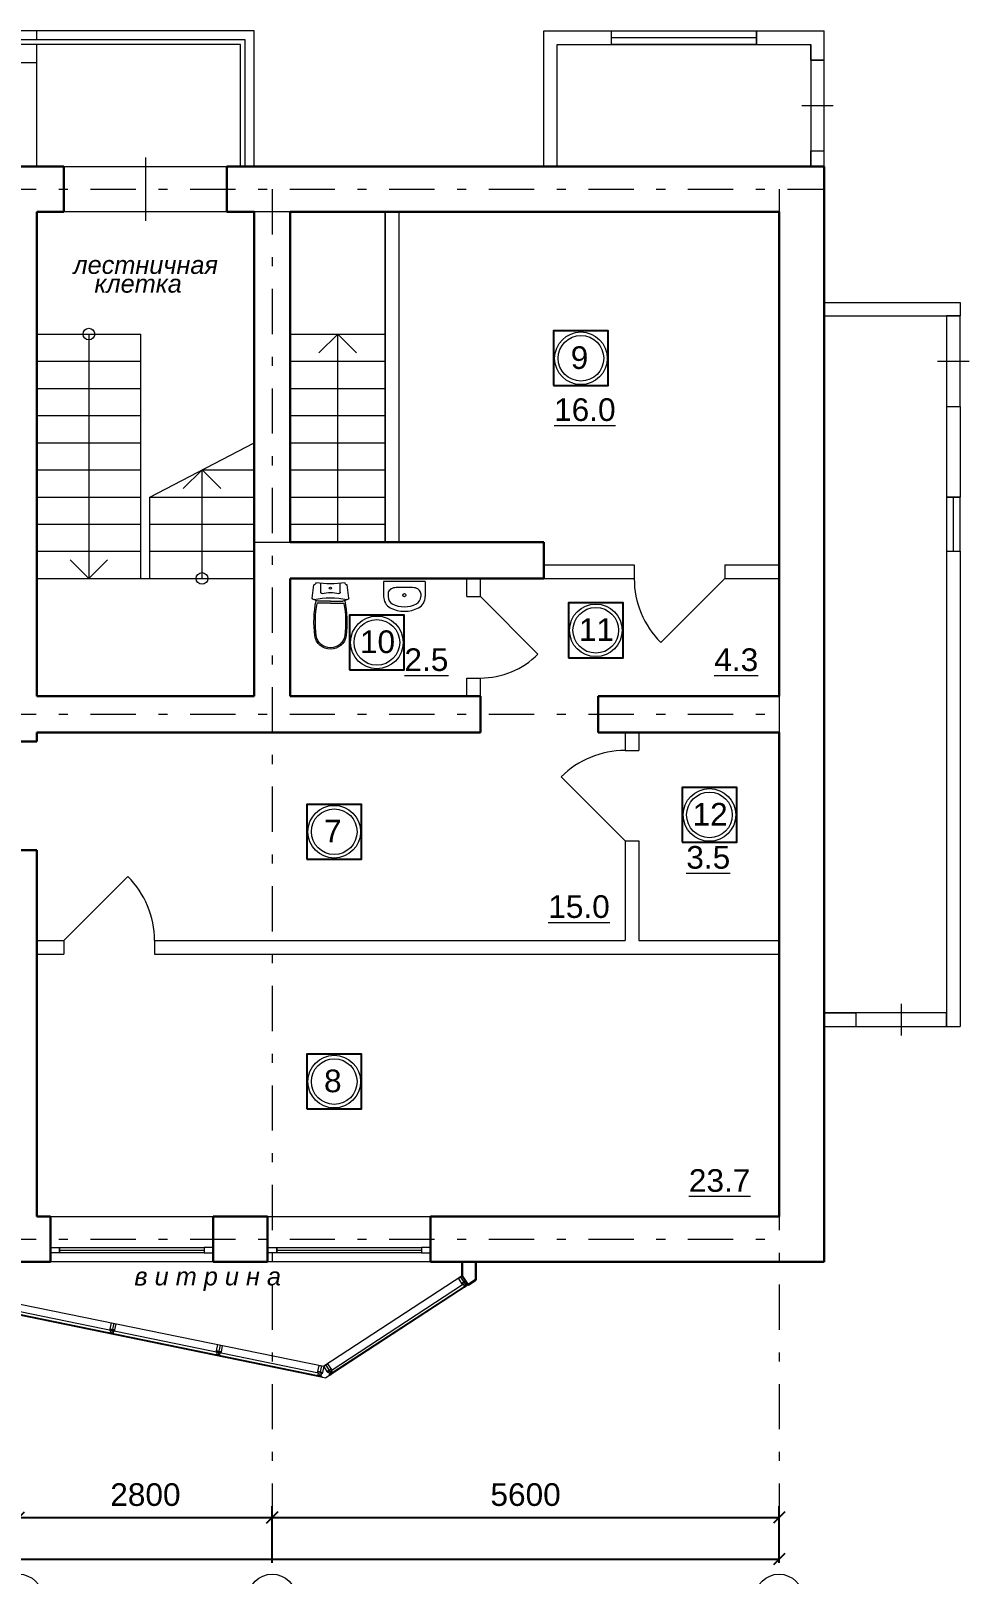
# Model space of a CAD drawing. Header units: metres. Extents: x 0 to 61, y 0.1 to 27.3.
# Drawn here: x 41.71 to 52.08, y 10.27 to 27.32 of the extents above; entities that cross this region are included whole.
import ezdxf
from ezdxf.enums import TextEntityAlignment as Align

# ---------------------------------------------------------------- set-up
doc = ezdxf.new("R2010")
doc.units = ezdxf.units.M
doc.header["$MEASUREMENT"] = 0
doc.linetypes.add('( Dashdot )', pattern=[1.001, 0.5, -0.25, 0.001, -0.25])
doc.layers.add('YOLO_TABLE', color=1, linetype='Continuous')
doc.styles.get("Standard").update_dxf_attribs({"font": 'times.ttf'})
doc.styles.add('Style-Arial', font='arial.ttf')
doc.styles.add('Style-Arial IF', font='')
doc.styles.get('Style-Arial IF').set_extended_font_data('Arial', italic=True)
doc.dimstyles.get("Standard").update_dxf_attribs({"dimtxt": 0.18, "dimasz": 0.18, "dimexe": 0.18, "dimexo": 0.0625, "dimgap": 0.09, "dimtad": 0, "dimtih": 1, "dimtoh": 1, "dimdec": 4, "dimzin": 0, "dimdsep": 46, "dimtxsty": 'STANDARD', "dimcen": 0.09, "dimadec": 0, "dimazin": 0, "dimtfac": 1, "dimtdec": 4, "dimtofl": 0, "dimtmove": 0, "dimatfit": 3, "dimfxl": 1, "dimtolj": 1, "dimtzin": 0, "dimarcsym": 0})

# ---------------------------------------------------------------- blocks, each defined once
blk = doc.blocks.new('SINK10')
at = {"color": 252, "linetype": 'Continuous', "lineweight": 13}
for p, q in [((-23, 0), (-23, -16.8)), ((23, 0), (-23, 0)), ((23, 0), (23, -16.8)), ((-17.9, -12.3), (-18, -13.4)), ((-18, -13.4), (-18, -16.8)), ((-17.5, -11.2), (-17.9, -12.3)), ((-16.8, -10.1), (-17.5, -11.2)), ((-15.9, -9.2), (-16.8, -10.1)), ((-14.8, -8.3), (-15.9, -9.2)), ((-13.6, -7.7), (-14.8, -8.3)), ((-12.2, -7.2), (-13.6, -7.7)), ((-10.7, -6.9), (-12.2, -7.2)), ((-9.1, -6.8), (-10.7, -6.9)), ((-9.1, -6.8), (-9.1, -6.8)), ((9.1, -6.8), (-9.1, -6.8)), ((9.1, -6.8), (9.1, -6.8)), ((10.7, -6.9), (9.1, -6.8)), ((12.2, -7.2), (10.7, -6.9)), ((13.6, -7.7), (12.2, -7.2)), ((14.8, -8.3), (13.6, -7.7)), ((15.9, -9.2), (14.8, -8.3)), ((16.8, -10.1), (15.9, -9.2)), ((17.5, -11.2), (16.8, -10.1)), ((17.9, -12.3), (17.5, -11.2)), ((18, -13.4), (17.9, -12.3)), ((18, -13.4), (18, -16.8))]:
    blk.add_line(p, q, dxfattribs=at)
for centre, radius, start, end in [((-9.1, -16.8), 13.9, 180, 241.5254), ((-9.1, -16.8), 8.89, 180, 241.5254), ((0, -15.2), 1.75, 0, 360), ((9.1, -16.8), 8.89, 298.4746, 360), ((9.1, -16.8), 13.9, 298.4746, 360), ((0, 0), 33, 241.5254, 298.4746), ((0, 0), 28, 241.5254, 298.4746)]:
    blk.add_arc(centre, radius, start, end, dxfattribs=at)
blk = doc.blocks.new('ун2')
at = {"color": 252, "linetype": 'Continuous', "lineweight": 13}
for p, q in [((-0.131, -0.114), (-0.131, 0.006)), ((0.131, -0.114), (0.131, 0.006)), ((-0.25, -0.194), (-0.229, -0.012)), ((0.25, -0.194), (0.229, -0.012)), ((0, -0.266), (-0.184, -0.266)), ((0, -0.235), (-0.168, -0.235)), ((0, -0.235), (0.168, -0.235)), ((0, -0.266), (0.184, -0.266))]:
    blk.add_line(p, q, dxfattribs=at)
at = {"color": 252, "linetype": 'Continuous', "lineweight": 13, "extrusion": (0, 0, -1)}
blk.add_circle((0, -0.058), 0.0157, dxfattribs=at)
at = {"color": 252, "linetype": 'Continuous', "lineweight": 13}
for centre, radius, start, end in [((-0.225, 0.014), 0.0259, 262.0147, 1.5137), ((0, 1.373), 1.373, 261.6431, 278.3569), ((0.225, 0.014), 0.0258, 178.1572, 278.1058), ((-0.226, -0.192), 0.0242, 185.3126, 270.5398), ((0, -1.267), 1.076, 77.8721, 102.1279), ((-0.115, -0.115), 0.0166, 175.2998, 270.088), ((0, -0.594), 0.477, 76.0614, 103.9386), ((0.115, -0.115), 0.0166, 269.912, 4.7002), ((0.226, -0.192), 0.0242, 269.4602, 354.6874), ((1.292, -0.524), 1.518, 168.8327, 186.9654), ((-0.169, -0.152), 0.0829, 229.7034, 270.7895), ((1.29, -0.524), 1.497, 170.087, 187.0749), ((0.169, -0.152), 0.0829, 269.2105, 310.2966), ((-1.29, -0.524), 1.497, 352.9251, 9.913), ((-1.292, -0.524), 1.518, 353.0346, 11.1673), ((0, -0.679), 0.217, 187.7539, 269.9084), ((0, -0.679), 0.198, 188.5249, 269.9084), ((0, -0.679), 0.198, 270.0916, 351.4751), ((0, -0.679), 0.217, 270.0916, 352.2461)]:
    blk.add_arc(centre, radius, start, end, dxfattribs=at)
blk = doc.blocks.new('_Oblique')
at = {"color": 0, "linetype": 'ByBlock', "lineweight": -2}
blk.add_line((0.5, 0.5), (-0.5, -0.5), dxfattribs=at)
blk = doc.blocks.new('*D1204')
at = {"color": 0, "linetype": 'Continuous', "lineweight": -2, "transparency": 16777216}
for p, q in [((41.576, 10.391), (41.576, 11.016)), ((44.376, 10.391), (44.376, 11.016)), ((41.576, 10.891), (44.376, 10.891))]:
    blk.add_line(p, q, dxfattribs=at)
at = {"layer": 'Defpoints', "color": 0, "linetype": 'Continuous', "lineweight": 13, "transparency": 16777216}
for p in [(44.376, 10.891), (41.576, 10.266), (44.376, 10.266)]:
    blk.add_point(p, dxfattribs=at)
at = {"color": 0, "linetype": 'Continuous', "lineweight": -2, "transparency": 16777216, "xscale": 0.125, "yscale": 0.125, "zscale": 0.125, "rotation": 180}
blk.add_blockref('_Oblique', (41.576, 10.891), dxfattribs=at)
at = {"color": 0, "linetype": 'Continuous', "lineweight": -2, "transparency": 16777216, "xscale": 0.125, "yscale": 0.125, "zscale": 0.125}
blk.add_blockref('_Oblique', (44.376, 10.891), dxfattribs=at)
at = {"color": 0, "linetype": 'Continuous', "lineweight": 0, "transparency": 16777216, "insert": (42.976, 11.143), "char_height": 0.25, "attachment_point": 5, "style": 'Style-Arial'}
blk.add_mtext('\\A1;2800', dxfattribs=at)
blk = doc.blocks.new('*D1205')
at = {"color": 0, "linetype": 'Continuous', "lineweight": -2, "transparency": 16777216}
for p, q in [((44.376, 10.391), (44.376, 11.016)), ((49.976, 10.391), (49.976, 11.016)), ((44.376, 10.891), (49.976, 10.891))]:
    blk.add_line(p, q, dxfattribs=at)
at = {"layer": 'Defpoints', "color": 0, "linetype": 'Continuous', "lineweight": 13, "transparency": 16777216}
for p in [(49.976, 10.891), (44.376, 10.266), (49.976, 10.266)]:
    blk.add_point(p, dxfattribs=at)
at = {"color": 0, "linetype": 'Continuous', "lineweight": -2, "transparency": 16777216, "xscale": 0.125, "yscale": 0.125, "zscale": 0.125, "rotation": 180}
blk.add_blockref('_Oblique', (44.376, 10.891), dxfattribs=at)
at = {"color": 0, "linetype": 'Continuous', "lineweight": -2, "transparency": 16777216, "xscale": 0.125, "yscale": 0.125, "zscale": 0.125}
blk.add_blockref('_Oblique', (49.976, 10.891), dxfattribs=at)
at = {"color": 0, "linetype": 'Continuous', "lineweight": 0, "transparency": 16777216, "insert": (47.176, 11.143), "char_height": 0.25, "attachment_point": 5, "style": 'Style-Arial'}
blk.add_mtext('\\A1;5600', dxfattribs=at)
blk = doc.blocks.new('*D1207')
at = {"color": 0, "linetype": 'Continuous', "lineweight": -2, "transparency": 16777216}
for p, q in [((5.776, 10.391), (5.776, 10.558)), ((5.776, 10.433), (49.976, 10.433)), ((49.976, 10.391), (49.976, 10.558))]:
    blk.add_line(p, q, dxfattribs=at)
at = {"layer": 'Defpoints', "color": 0, "linetype": 'Continuous', "lineweight": 13, "transparency": 16777216}
for p in [(49.976, 10.433), (5.776, 10.266), (49.976, 10.266)]:
    blk.add_point(p, dxfattribs=at)
at = {"color": 0, "linetype": 'Continuous', "lineweight": -2, "transparency": 16777216, "xscale": 0.125, "yscale": 0.125, "zscale": 0.125, "rotation": 180}
blk.add_blockref('_Oblique', (5.776, 10.433), dxfattribs=at)
at = {"color": 0, "linetype": 'Continuous', "lineweight": -2, "transparency": 16777216, "xscale": 0.125, "yscale": 0.125, "zscale": 0.125}
blk.add_blockref('_Oblique', (49.976, 10.433), dxfattribs=at)
at = {"color": 0, "linetype": 'Continuous', "lineweight": 0, "transparency": 16777216, "insert": (27.876, 10.685), "char_height": 0.25, "attachment_point": 5, "style": 'Style-Arial'}
blk.add_mtext('\\A1;44200', dxfattribs=at)

msp = doc.modelspace()

# ---------------------------------------------------------------- linework, layer by layer
at = {"lineweight": 13}
for p, q in [((44.17617941, 27.31594903), (39.07617941, 27.31594903)), ((41.77617941, 27.21594903), (41.77617941, 27.31594903)), ((44.17617941, 25.81594903), (44.17617941, 27.31594903)), ((47.37617941, 25.81594903), (47.37617941, 27.31594903)), ((47.37617941, 27.31594903), (48.12617941, 27.31594903)), ((49.72617941, 27.31594903), (50.47617941, 27.31594903)), ((50.47617941, 26.99094903), (50.47617941, 27.31594903)), ((44.07617941, 27.21594903), (39.17617941, 27.21594903)), ((44.02617941, 27.16594903), (39.17617941, 27.16594903)), ((41.77617941, 25.81594903), (41.77617941, 27.16594903)), ((44.02617941, 25.81594903), (44.02617941, 27.16594903)), ((44.07617941, 25.81594903), (44.07617941, 27.21594903)), ((39.07617941, 26.96594903), (41.77617941, 26.96594903)), ((50.47617941, 25.81594903), (50.47617941, 25.99094903)), ((45.62617941, 25.31594903), (45.62617941, 21.66594903)), ((45.77617941, 25.31594903), (45.77617941, 21.66594903)), ((50.47617941, 24.31594903), (51.97617941, 24.31594903)), ((51.97617941, 24.31594903), (51.97617941, 24.16594903)), ((41.77617941, 23.96594903), (42.92617941, 23.96594903)), ((42.92617941, 21.26594903), (42.92617941, 23.96594903)), ((51.97617941, 23.16594903), (51.97617941, 22.16594903)), ((43.02617941, 21.26594903), (43.02617941, 22.16594903)), ((51.97617941, 21.56594903), (51.97617941, 16.31594903)), ((47.37617941, 21.41594903), (48.37617941, 21.41594903)), ((48.37617941, 21.41594903), (48.37617941, 21.26594903)), ((49.37617941, 21.41594903), (49.37617941, 21.26594903)), ((49.37617941, 21.41594903), (49.97617941, 21.41594903)), ((41.77617941, 21.26594903), (44.17617941, 21.26594903)), ((46.52617941, 21.06594903), (46.52617941, 21.26594903)), ((46.67617941, 21.06594903), (46.67617941, 21.26594903)), ((47.37617941, 21.26594903), (48.37617941, 21.26594903)), ((49.37617941, 21.26594903), (48.66907263, 20.55884225)), ((49.37617941, 21.26594903), (49.97617941, 21.26594903)), ((46.52617941, 21.06594903), (46.67617941, 21.06594903)), ((46.67617941, 21.06594903), (47.31257551, 20.42955293)), ((46.52617941, 19.96594903), (46.52617941, 20.16594903)), ((46.52617941, 20.16594903), (46.67617941, 20.16594903)), ((46.67617941, 19.96594903), (46.67617941, 20.16594903)), ((48.27617941, 19.56594903), (48.27617941, 19.36594903)), ((48.42617941, 19.56594903), (48.42617941, 19.36594903)), ((48.27617941, 19.36594903), (48.42617941, 19.36594903)), ((48.27617941, 18.36594903), (47.56907263, 19.07305581)), ((48.27617941, 18.36594903), (48.42617941, 18.36594903)), ((48.27617941, 18.36594903), (48.27617941, 17.26594903)), ((48.42617941, 18.36594903), (48.42617941, 17.26594903)), ((42.07617941, 17.26594903), (42.78328619, 17.97305581)), ((41.77617941, 17.26594903), (42.07617941, 17.26594903)), ((42.07617941, 17.26594903), (42.07617941, 17.11594903)), ((43.07617941, 17.26594903), (43.07617941, 17.11594903)), ((43.07617941, 17.26594903), (48.27617941, 17.26594903)), ((48.42617941, 17.26594903), (49.97617941, 17.26594903)), ((41.77617941, 17.11594903), (42.07617941, 17.11594903)), ((43.07617941, 17.11594903), (49.97617941, 17.11594903)), ((50.47617941, 16.31594903), (50.82617941, 16.31594903)), ((46.47683249, 13.56172565), (44.94605099, 12.5617837)), ((46.62617941, 13.51594903), (44.97033192, 12.43431108)), ((41.40117941, 13.16594903), (44.97033192, 12.43431108)), ((41.4133522, 13.28594903), (44.94605099, 12.5617837))]:
    msp.add_line(p, q, dxfattribs=at)
at = {"color": 7, "lineweight": 13}
for p, q in [((48.12617941, 27.16594903), (48.12617941, 27.31594903)), ((49.72617941, 27.16594903), (49.72617941, 27.31594903)), ((47.52617941, 27.16594903), (48.12617941, 27.16594903)), ((47.52617941, 25.81594903), (47.52617941, 27.16594903)), ((49.72617941, 27.16594903), (50.32617941, 27.16594903)), ((50.32617941, 26.99094903), (50.32617941, 27.16594903)), ((50.32617941, 26.99094903), (50.47617941, 26.99094903)), ((50.32617941, 25.81594903), (50.32617941, 25.99094903)), ((50.32617941, 25.99094903), (50.47617941, 25.99094903)), ((50.47617941, 24.16594903), (51.97617941, 24.16594903)), ((44.57617941, 23.96594903), (45.62617941, 23.96594903)), ((51.82617941, 23.16594903), (51.82617941, 22.16594903)), ((51.82617941, 23.16594903), (51.97617941, 23.16594903)), ((51.82617941, 22.16594903), (51.97617941, 22.16594903)), ((51.82617941, 21.56594903), (51.97617941, 21.56594903)), ((51.82617941, 21.56594903), (51.82617941, 16.31594903)), ((50.47617941, 16.46594903), (50.82617941, 16.46594903)), ((50.82617941, 16.46594903), (50.82617941, 16.31594903)), ((51.82617941, 16.31594903), (51.97617941, 16.31594903))]:
    msp.add_line(p, q, dxfattribs=at)
at = {"color": 7, "lineweight": 0}
for p, q in [((48.12617941, 27.24094903), (49.72617941, 27.24094903)), ((50.22617941, 26.49094903), (50.57468726, 26.49094903)), ((44.57617941, 23.66594903), (45.62617941, 23.66594903)), ((51.72617941, 23.66594903), (52.07617941, 23.66594903)), ((44.57617941, 23.36594903), (45.62617941, 23.36594903)), ((44.57617941, 23.06594903), (45.62617941, 23.06594903)), ((44.57617941, 22.76594903), (45.62617941, 22.76594903)), ((44.57617941, 22.46594903), (45.62617941, 22.46594903)), ((44.57617941, 22.16594903), (45.62617941, 22.16594903)), ((51.90117941, 22.16594903), (51.90117941, 21.56594903)), ((44.57617941, 21.86594903), (45.62617941, 21.86594903)), ((51.32617941, 16.56594903), (51.32617941, 16.21594903))]:
    msp.add_line(p, q, dxfattribs=at)
at = {"lineweight": 30}
for p, q in [((40.77617941, 25.81594903), (42.07617941, 25.81594903)), ((42.07617941, 25.81594903), (42.07617941, 25.31594903)), ((43.87617941, 25.81594903), (43.87617941, 25.31594903)), ((43.87617941, 25.81594903), (50.47617941, 25.81594903)), ((50.47617941, 25.81594903), (50.47617941, 13.71594903)), ((41.77617941, 19.96594903), (41.77617941, 25.31594903)), ((41.77617941, 25.31594903), (42.07617941, 25.31594903)), ((44.17617941, 25.31594903), (43.87617941, 25.31594903)), ((44.17617941, 19.96594903), (44.17617941, 25.31594903)), ((44.57617941, 25.31594903), (49.97617941, 25.31594903)), ((44.57617941, 21.66594903), (44.57617941, 25.31594903)), ((49.97617941, 25.31594903), (49.97617941, 19.96594903)), ((44.57617941, 21.66594903), (47.37617941, 21.66594903)), ((47.37617941, 21.26594903), (47.37617941, 21.66594903)), ((44.57617941, 19.96594903), (44.57617941, 21.26594903)), ((44.57617941, 21.26594903), (47.37617941, 21.26594903)), ((41.77617941, 19.96594903), (44.17617941, 19.96594903)), ((44.57617941, 19.96594903), (46.67617941, 19.96594903)), ((46.67617941, 19.96594903), (46.67617941, 19.56594903)), ((47.97617941, 19.96594903), (47.97617941, 19.56594903)), ((47.97617941, 19.96594903), (49.97617941, 19.96594903)), ((41.37617941, 19.46594903), (41.77617941, 19.46594903)), ((41.77617941, 19.56594903), (41.77617941, 19.46594903)), ((41.77617941, 19.56594903), (46.67617941, 19.56594903)), ((47.97617941, 19.56594903), (49.97617941, 19.56594903)), ((49.97617941, 19.56594903), (49.97617941, 14.21594903)), ((41.37617941, 18.26594903), (41.77617941, 18.26594903)), ((41.77617941, 18.26594903), (41.77617941, 14.21594903)), ((41.77617941, 14.21594903), (41.92617941, 14.21594903)), ((41.92617941, 14.21594903), (41.92617941, 13.71594903)), ((43.72617941, 14.21594903), (43.72617941, 13.71594903)), ((43.72617941, 14.21594903), (44.32617941, 14.21594903)), ((44.32617941, 14.21594903), (44.32617941, 13.71594903)), ((46.12617941, 14.21594903), (46.12617941, 13.71594903)), ((46.12617941, 14.21594903), (49.97617941, 14.21594903)), ((40.57617941, 13.71594903), (41.92617941, 13.71594903)), ((43.72617941, 13.71594903), (44.32617941, 13.71594903)), ((46.12617941, 13.71594903), (50.47617941, 13.71594903)), ((46.47683249, 13.56172565), (46.47683249, 13.71594903)), ((46.62617941, 13.71594903), (46.62617941, 13.51594903)), ((46.47683249, 13.56172565), (46.54245857, 13.46126064)), ((46.54245857, 13.46126064), (46.62617941, 13.51594903))]:
    msp.add_line(p, q, dxfattribs=at)
at = {"lineweight": 0}
for p, q in [((42.97617941, 25.91594903), (42.97617941, 25.21594903)), ((42.35117941, 23.96594903), (42.35117941, 21.26594903)), ((44.89342904, 23.75819866), (45.10117941, 23.96594903)), ((45.10117941, 21.66594903), (45.10117941, 23.96594903)), ((45.30892978, 23.75819866), (45.10117941, 23.96594903)), ((41.77617941, 23.66594903), (42.92617941, 23.66594903)), ((41.77617941, 23.36594903), (42.92617941, 23.36594903)), ((41.77617941, 23.06594903), (42.92617941, 23.06594903)), ((41.77617941, 22.76594903), (42.92617941, 22.76594903)), ((43.02617941, 22.16594903), (44.17617941, 22.76594903)), ((41.77617941, 22.46594903), (42.92617941, 22.46594903)), ((43.39342904, 22.25819866), (43.60117941, 22.46594903)), ((43.60117941, 22.46594903), (44.17617941, 22.46594903)), ((43.60117941, 21.26594903), (43.60117941, 22.46594903)), ((43.80892978, 22.25819866), (43.60117941, 22.46594903)), ((41.77617941, 22.16594903), (42.92617941, 22.16594903)), ((43.02617941, 22.16594903), (44.17617941, 22.16594903)), ((41.77617941, 21.86594903), (42.92617941, 21.86594903)), ((43.02617941, 21.86594903), (44.17617941, 21.86594903)), ((41.77617941, 21.56594903), (42.92617941, 21.56594903)), ((43.02617941, 21.56594903), (44.17617941, 21.56594903)), ((42.14342904, 21.47369941), (42.35117941, 21.26594903)), ((42.55892978, 21.47369941), (42.35117941, 21.26594903)), ((42.02617941, 13.84594903), (43.62617941, 13.84594903)), ((44.42617941, 13.84594903), (46.02617941, 13.84594903))]:
    msp.add_line(p, q, dxfattribs=at)
at = {"color": 1, "linetype": '( Dashdot )', "lineweight": 0}
for p, q in [((3.87022237, 25.56594903), (50.47617941, 25.56594903)), ((44.37617941, 25.56594903), (44.37617941, 10.26594903)), ((49.97617941, 25.56594903), (49.97617941, 10.26594903)), ((3.87022237, 19.76594903), (49.97617941, 19.76594903)), ((3.87022237, 13.96594903), (49.97617941, 13.96594903))]:
    msp.add_line(p, q, dxfattribs=at)
at = {"color": 7, "linetype": 'Continuous', "lineweight": 13}
for p, q in [((46.45590228, 13.54805355), (46.52152836, 13.44758854)), ((42.62532315, 13.037508), (42.60122553, 12.91995246)), ((43.80087853, 12.79653176), (43.77678091, 12.67897622)), ((44.92095733, 12.56692763), (44.89685971, 12.44937209)), ((44.96749648, 12.57579238), (45.03312255, 12.47532737))]:
    msp.add_line(p, q, dxfattribs=at)
at = {"color": 7, "lineweight": 0, "flags": 128}
for points in [[(48.12617941, 27.31594903), (49.72617941, 27.31594903), (49.72617941, 27.16594903), (48.12617941, 27.16594903), (48.12617941, 27.31594903)], [(50.32617941, 26.99094903), (50.32617941, 25.99094903), (50.47468726, 25.99094903), (50.47468726, 26.99094903), (50.32617941, 26.99094903)], [(51.82617941, 23.16594903), (51.97617941, 23.16594903), (51.97617941, 24.16594903), (51.82617941, 24.16594903), (51.82617941, 23.16594903)], [(51.82617941, 22.16594903), (51.82617941, 21.56594903), (51.97617941, 21.56594903), (51.97617941, 22.16594903), (51.82617941, 22.16594903)], [(50.82617941, 16.31594903), (51.82617941, 16.31594903), (51.82617941, 16.46594903), (50.82617941, 16.46594903), (50.82617941, 16.31594903)]]:
    msp.add_lwpolyline(points, close=True, dxfattribs=at)
at = {"color": 252, "lineweight": 0, "flags": 128}
for points in [[(47.52617941, 27.16594903), (50.32617941, 27.16594903), (50.32617941, 25.81594903), (47.52617941, 25.81594903), (47.52617941, 27.16594903)], [(41.77617941, 25.31594903), (41.77617941, 19.96594903), (44.17617941, 19.96594903), (44.17617941, 21.66619372), (45.62617941, 21.66594903), (45.62617941, 25.31594903), (41.77617941, 25.31594903), (41.77617941, 25.31594903)], [(50.47617941, 24.16594903), (51.82617941, 24.16594903), (51.82617941, 16.46594903), (50.47617941, 16.46594903), (50.47617941, 24.16594903)]]:
    msp.add_lwpolyline(points, close=True, dxfattribs=at)
at = {"lineweight": 0, "flags": 128}
for points in [[(42.07617941, 25.81594903), (43.87617941, 25.81594903), (43.87617941, 25.31594903), (42.07617941, 25.31594903), (42.07617941, 25.81594903)], [(41.92617941, 14.21594903), (43.72617941, 14.21594903), (43.72617941, 13.71594903), (41.92617941, 13.71594903), (41.92617941, 14.21594903)], [(44.32617941, 14.21594903), (46.12617941, 14.21594903), (46.12617941, 13.71594903), (44.32617941, 13.71594903), (44.32617941, 14.21594903)], [(42.02617941, 13.87594903), (43.62617941, 13.87594903), (43.62617941, 13.81594903), (42.02617941, 13.81594903), (42.02617941, 13.87594903)], [(44.42617941, 13.87594903), (46.02617941, 13.87594903), (46.02617941, 13.81594903), (44.42617941, 13.81594903), (44.42617941, 13.87594903)]]:
    msp.add_lwpolyline(points, close=True, dxfattribs=at)
at = {"lineweight": 13, "flags": 128}
for points in [[(41.92617941, 13.87594903), (42.02617941, 13.87594903), (42.02617941, 13.81594903), (41.92617941, 13.81594903), (41.92617941, 13.87594903)], [(43.72617941, 13.87594903), (43.62617941, 13.87594903), (43.62617941, 13.81594903), (43.72617941, 13.81594903), (43.72617941, 13.87594903)], [(44.32617941, 13.87594903), (44.42617941, 13.87594903), (44.42617941, 13.81594903), (44.32617941, 13.81594903), (44.32617941, 13.87594903)], [(46.12617941, 13.87594903), (46.02617941, 13.87594903), (46.02617941, 13.81594903), (46.12617941, 13.81594903), (46.12617941, 13.87594903)], [(45.02653974, 12.51283293), (45.04021184, 12.49190272), (46.50350139, 13.44775736), (46.48982929, 13.46868758), (45.02653974, 12.51283293)], [(41.44739306, 13.19220352), (41.44237272, 13.16771279), (44.8841734, 12.46218059), (44.88919374, 12.48667133), (41.44739306, 13.19220352)]]:
    msp.add_lwpolyline(points, close=True, dxfattribs=at)
at = {"color": 7, "linetype": 'Continuous', "lineweight": 13, "flags": 128}
for points in [[(46.43497207, 13.53438145), (46.47683249, 13.56172565), (46.51511437, 13.50312106), (46.47325395, 13.47577686), (46.43497207, 13.53438145)], [(46.49512931, 13.44228853), (46.53698973, 13.46963272), (46.54245857, 13.46126064), (46.50059815, 13.43391644), (46.49512931, 13.44228853)], [(42.60083241, 13.04252834), (42.64981389, 13.03248766), (42.63575694, 12.96391359), (42.58677547, 12.97395427), (42.60083241, 13.04252834)], [(42.57874293, 12.93476909), (42.6277244, 12.92472842), (42.62571627, 12.91493212), (42.57673479, 12.9249728), (42.57874293, 12.93476909)], [(43.7763878, 12.8015521), (43.82536927, 12.79151142), (43.81131232, 12.72293736), (43.76233085, 12.73297804), (43.7763878, 12.8015521)], [(43.75429831, 12.69379286), (43.80327978, 12.68375218), (43.80127165, 12.67395588), (43.75229017, 12.68399656), (43.75429831, 12.69379286)], [(44.8743771, 12.46418872), (44.92335858, 12.45414805), (44.92135044, 12.44435175), (44.87236897, 12.45439243), (44.8743771, 12.46418872)], [(44.89646659, 12.57194797), (44.94544807, 12.56190729), (44.93139112, 12.49333323), (44.88240965, 12.5033739), (44.89646659, 12.57194797)], [(44.94656626, 12.56212028), (44.98842669, 12.58946448), (45.02670856, 12.53085989), (44.98484814, 12.50351569), (44.94656626, 12.56212028)], [(45.0067235, 12.47002736), (45.04858392, 12.49737156), (45.05405276, 12.48899947), (45.01219234, 12.46165527), (45.0067235, 12.47002736)]]:
    msp.add_lwpolyline(points, close=True, dxfattribs=at)
for points in [[(46.48982929, 13.46868758), (46.48145721, 13.46321874), (46.47325395, 13.47577686), (46.51511437, 13.50312106), (46.52331763, 13.49056293), (46.51494555, 13.48509409)], [(46.51494555, 13.48509409), (46.52861764, 13.46416388), (46.50350139, 13.44775736), (46.48982929, 13.46868758)], [(42.59355956, 12.95725169), (42.58376326, 12.95925983), (42.58677547, 12.97395427), (42.63575694, 12.96391359), (42.63274474, 12.94921915), (42.62294844, 12.95122729)], [(42.62294844, 12.95122729), (42.61792811, 12.92673655), (42.58853922, 12.93276096), (42.59355956, 12.95725169)], [(43.76911494, 12.71627546), (43.75931865, 12.71828359), (43.76233085, 12.73297804), (43.81131232, 12.72293736), (43.80830012, 12.70824292), (43.79850382, 12.71025105)], [(43.79850382, 12.71025105), (43.79348349, 12.68576031), (43.7640946, 12.69178472), (43.76911494, 12.71627546)], [(44.88919374, 12.48667133), (44.87939744, 12.48867946), (44.88240965, 12.5033739), (44.93139112, 12.49333323), (44.92837892, 12.47863878), (44.91858262, 12.48064692)], [(44.91858262, 12.48064692), (44.91356228, 12.45615618), (44.8841734, 12.46218059), (44.88919374, 12.48667133)], [(45.00142348, 12.49642641), (44.9930514, 12.49095757), (44.98484814, 12.50351569), (45.02670856, 12.53085989), (45.03491182, 12.51830177), (45.02653974, 12.51283293)], [(45.02653974, 12.51283293), (45.04021184, 12.49190272), (45.01509558, 12.4754962), (45.00142348, 12.49642641)]]:
    msp.add_lwpolyline(points, dxfattribs=at)
at = {"lineweight": 0}
for centre in [(42.35117941, 23.96594903), (43.60117941, 21.26594903)]:
    msp.add_circle(centre, 0.06444703, dxfattribs=at)
at = {"color": 7, "linetype": 'Continuous', "lineweight": 13}
for centre, radius in [((47.78768507, 23.69842325), 0.29061953), ((47.78768507, 23.69842325), 0.25201344), ((47.95181217, 20.69319838), 0.29061953), ((45.53300134, 20.55953665), 0.29061953), ((45.53300134, 20.55953665), 0.25201344), ((47.95181217, 20.69319838), 0.25201344), ((49.20733142, 18.65334101), 0.29061953), ((45.06193408, 18.46802312), 0.29061953), ((49.20733142, 18.65334101), 0.25201344), ((45.06193408, 18.46802312), 0.25201344), ((45.06193408, 15.70735458), 0.29061953), ((45.06193408, 15.70735458), 0.25201344), ((41.57617941, 10.00259359), 0.26335544), ((44.37617941, 10.00259359), 0.26335544), ((49.97617941, 10.00259359), 0.26335544)]:
    msp.add_circle(centre, radius, dxfattribs=at)
at = {"lineweight": 0}
for centre, radius, start, end in [((49.37617941, 21.26594903), 1, 180, 225), ((46.67617941, 21.06594903), 0.9, 270, 315), ((48.27617941, 18.36594903), 1, 90, 135), ((42.07617941, 17.26594903), 1, 0, 45)]:
    msp.add_arc(centre, radius, start, end, dxfattribs=at)
at = {"layer": 'YOLO_TABLE'}
for points in [[(47.4855348, 23.39627298), (48.08983534, 23.39627298), (48.08983534, 24.00057352), (47.4855348, 24.00057352)], [(47.6496619, 20.39104811), (48.25396244, 20.39104811), (48.25396244, 20.99534865), (47.6496619, 20.99534865)], [(45.23085107, 20.25738638), (45.83515161, 20.25738638), (45.83515161, 20.86168692), (45.23085107, 20.86168692)], [(48.90518115, 18.35119074), (49.50948169, 18.35119074), (49.50948169, 18.95549128), (48.90518115, 18.95549128)], [(44.75978381, 18.16587286), (45.36408435, 18.16587286), (45.36408435, 18.77017339), (44.75978381, 18.77017339)], [(44.75978381, 15.40520431), (45.36408435, 15.40520431), (45.36408435, 16.00950485), (44.75978381, 16.00950485)]]:
    msp.add_lwpolyline(points, close=True, dxfattribs=at)

# ---------------------------------------------------------------- block references
at = {"color": 252, "linetype": 'Continuous', "lineweight": 13, "extrusion": (0, 0, -1), "xscale": 0.8056611058123733, "yscale": 0.8056611058123733, "zscale": 0.8056611058123733}
msp.add_blockref('ун2', (-45.02040668, 21.20574472), dxfattribs=at)
at = {"color": 252, "linetype": 'Continuous', "lineweight": 13, "xscale": 0.01, "yscale": 0.01, "zscale": 0.01}
msp.add_blockref('SINK10', (45.83711787, 21.23337666), dxfattribs=at)

# ---------------------------------------------------------------- texts
at = {"color": 7, "linetype": 'Continuous', "lineweight": 13, "style": 'Style-Arial'}
for s, p in [('9', (47.67499219, 23.83117289)), ('11', (47.76474115, 20.82594802)), ('10', (45.34593032, 20.69228629)), ('12', (49.02026041, 18.78609065)), ('7', (44.9492412, 18.60077276)), ('8', (44.9492412, 15.84010421))]:
    msp.add_text(s, height=0.25, dxfattribs=at).set_placement(p, align=Align.TOP_LEFT)
at = {"color": 7, "lineweight": 0, "style": 'Style-Arial IF'}
msp.add_text('в и т р и н а ', height=0.2, dxfattribs=at).set_placement((42.85415387, 13.65584858), align=Align.TOP_LEFT)
at = {"color": 7, "lineweight": 0, "insert": (42.17994689, 24.83079588), "char_height": 0.2, "attachment_point": 1, "line_spacing_factor": 0.621037, "style": 'Style-Arial IF'}
msp.add_mtext('лестничная\\P   клетка', dxfattribs=at)
at = {"color": 7, "linetype": 'Continuous', "lineweight": 13, "char_height": 0.25, "attachment_point": 1, "line_spacing_factor": 0.6, "style": 'Style-Arial'}
for s, insert in [('\\L16.0', (47.49094962, 23.25624823)), ('\\L2.5', (45.83741347, 20.49404112)), ('\\L4.3', (49.26075002, 20.49404112)), ('\\L3.5', (48.95158876, 18.31010068)), ('\\L15.0', (47.42635836, 17.7656989)), ('\\L23.7', (48.97977806, 14.73995445))]:
    msp.add_mtext(s, dxfattribs=dict(at, insert=insert))

# ---------------------------------------------------------------- dimensions: what is measured, and where the dimension line sits
at = {"color": 5, "linetype": 'Continuous', "lineweight": 0}
for base, p1, p2, picture, middle in [((44.37617941, 10.89055156), (41.57617941, 10.26594903), (44.37617941, 10.26594903), '*D1204', (42.97617941, 11.14319481)), ((49.97617941, 10.89055156), (44.37617941, 10.26594903), (49.97617941, 10.26594903), '*D1205', (47.17617941, 11.14319481)), ((49.97617941, 10.43278764), (5.77617941, 10.26594903), (49.97617941, 10.26594903), '*D1207', (27.87617941, 10.68543089))]:
    dim = msp.add_linear_dim(base=base, p1=p1, p2=p2, dimstyle='Standard', override={"dimtxt": 0.25, "dimasz": 0.125, "dimexe": 0.125, "dimexo": 0.125, "dimgap": 0.125, "dimtad": 1, "dimtih": 0, "dimtoh": 0, "dimlfac": 1000, "dimzin": 11, "dimtxsty": 'Style-Arial', "dimblk": 'Oblique', "dimfrac": 2, "dimtzin": 11}, dxfattribs=at)
    dim.commit()
    dim.dimension.update_dxf_attribs({"geometry": picture, "text_midpoint": middle})

doc.saveas('drawing.dxf')
